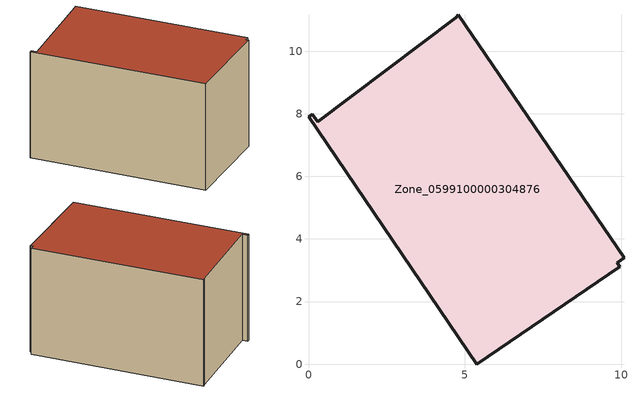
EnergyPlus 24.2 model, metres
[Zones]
Zone_0599100000304876
 floor ground (C_G): 0,7.9 0.12,7.99 0.29,7.75 4.7,11.07 4.78,11.16 10.08,3.39 9.87,3.24 9.95,3.11 5.38,0 z0
 wall outside (C_F): 10.08,3.39 4.78,11.16 4.7,11.07 0.29,7.75 0.12,7.99 0,7.9 5.38,0 9.95,3.11 9.87,3.24 10.08,3.39 z0:5.9
 roof outside (C_R): 0.12,7.99 0,7.9 5.38,0 9.95,3.11 9.87,3.24 10.08,3.39 4.78,11.16 4.7,11.07 0.29,7.75 z5.9
[BUILDING]
Pand.0599100000304876: North Axis=0; Terrain=City; Loads Convergence Tolerance Value=0.04; Temperature Convergence Tolerance Value=0.4; Solar Distribution=FullExterior; Maximum Number of Warmup Days=25; Minimum Number of Warmup Days=1
[Site:Location]
Rotterdam.The.Hague.AP_ZH_NLD Design_Conditions: Latitude=51.96; Longitude=4.45; Time Zone=1; Elevation=-4.5
[SITE:GROUNDTEMPERATURE:BUILDINGSURFACE]
18, 18, 18, 18, 18, 18, 18, 18, 18, 18, 18, 18
[MATERIAL] Thermal Absorptance=0.9; Solar Absorptance=0.7; Visible Absorptance=0.7
Name | Roughness | Thickness | Conductivity | Density | Specific Heat
G.TI.1946-1964 | MediumSmooth | 0.15 | 1 | 540 | 1210
F.TI.1946-1964 | Rough | 0.3 | 0.857143 | 1920 | 840
R.TI.1946-1964 | MediumRough | 0.2 | 0.277778 | 1500 | 1000
[CONSTRUCTION]
C_G: G.TI.1946-1964
C_F: F.TI.1946-1964
C_R: R.TI.1946-1964
[ZONE]
Zone_0599100000304876: Type=1; Multiplier=1; Ceiling Height=Autocalculate; Volume=Autocalculate; Floor Area=autocalculate; Part of Total Floor Area=Yes
[ZONEINFILTRATION:DESIGNFLOWRATE]
Infil_Zone_0599100000304876: Zone or ZoneList or Space or SpaceList=Zone_0599100000304876; Schedule=AlwaysOn; Design Flow Rate Calculation Method=Flow/Area; Flow Rate per Floor Area=0.003; Constant Term Coefficient=1; Temperature Term Coefficient=0; Velocity Term Coefficient=0; Velocity Squared Term Coefficient=0
[HVACTEMPLATE:ZONE:IDEALLOADSAIRSYSTEM]
Zone_0599100000304876: Maximum Heating Supply Air Temperature=50; Minimum Cooling Supply Air Temperature=13; Maximum Heating Supply Air Humidity Ratio=0.0156; Minimum Cooling Supply Air Humidity Ratio=0.0077; Heating Limit=NoLimit; Cooling Limit=NoLimit; Dehumidification Control Type=ConstantSensibleHeatRatio; Cooling Sensible Heat Ratio=0.7; Dehumidification Setpoint=60; Humidification Control Type=None; Humidification Setpoint=30; Outdoor Air Method=None; Outdoor Air Flow Rate per Person=0.00944; Outdoor Air Flow Rate per Zone Floor Area=0; Outdoor Air Flow Rate per Zone=0; Demand Controlled Ventilation Type=None; Outdoor Air Economizer Type=NoEconomizer; Heat Recovery Type=None; Sensible Heat Recovery Effectiveness=0.7; Latent Heat Recovery Effectiveness=0.65
[ZONECONTROL:THERMOSTAT]
ThermostatControl_Zone_0599100000304876: Zone or ZoneList=Zone_0599100000304876; Control Type Schedule=DualSetpointControlType; Control 1=Thermostat_Zone_0599100000304876; Temperature Difference Between Cutout And Setpoint=0
[THERMOSTATSETPOINT:DUALSETPOINT]
Thermostat_Zone_0599100000304876: Heating Setpoint Temperature Schedule=HeatingSetpoint_Zone_0599100000304876; Cooling Setpoint Temperature Schedule=CoolingSetpoint_Zone_0599100000304876
[SCHEDULE:COMPACT]
HeatingSetpoint_Zone_0599100000304876: Through: 12/31, For: AllDays, Until: 24:00, 21
CoolingSetpoint_Zone_0599100000304876: Through: 12/31, For: AllDays, Until: 24:00, 24
DualSetpointControlType: Through: 12/31, For: AllDays, Until: 24:00, 4
AlwaysOn: Through: 12/31, For: AllDays, Until: 24:00, 1
